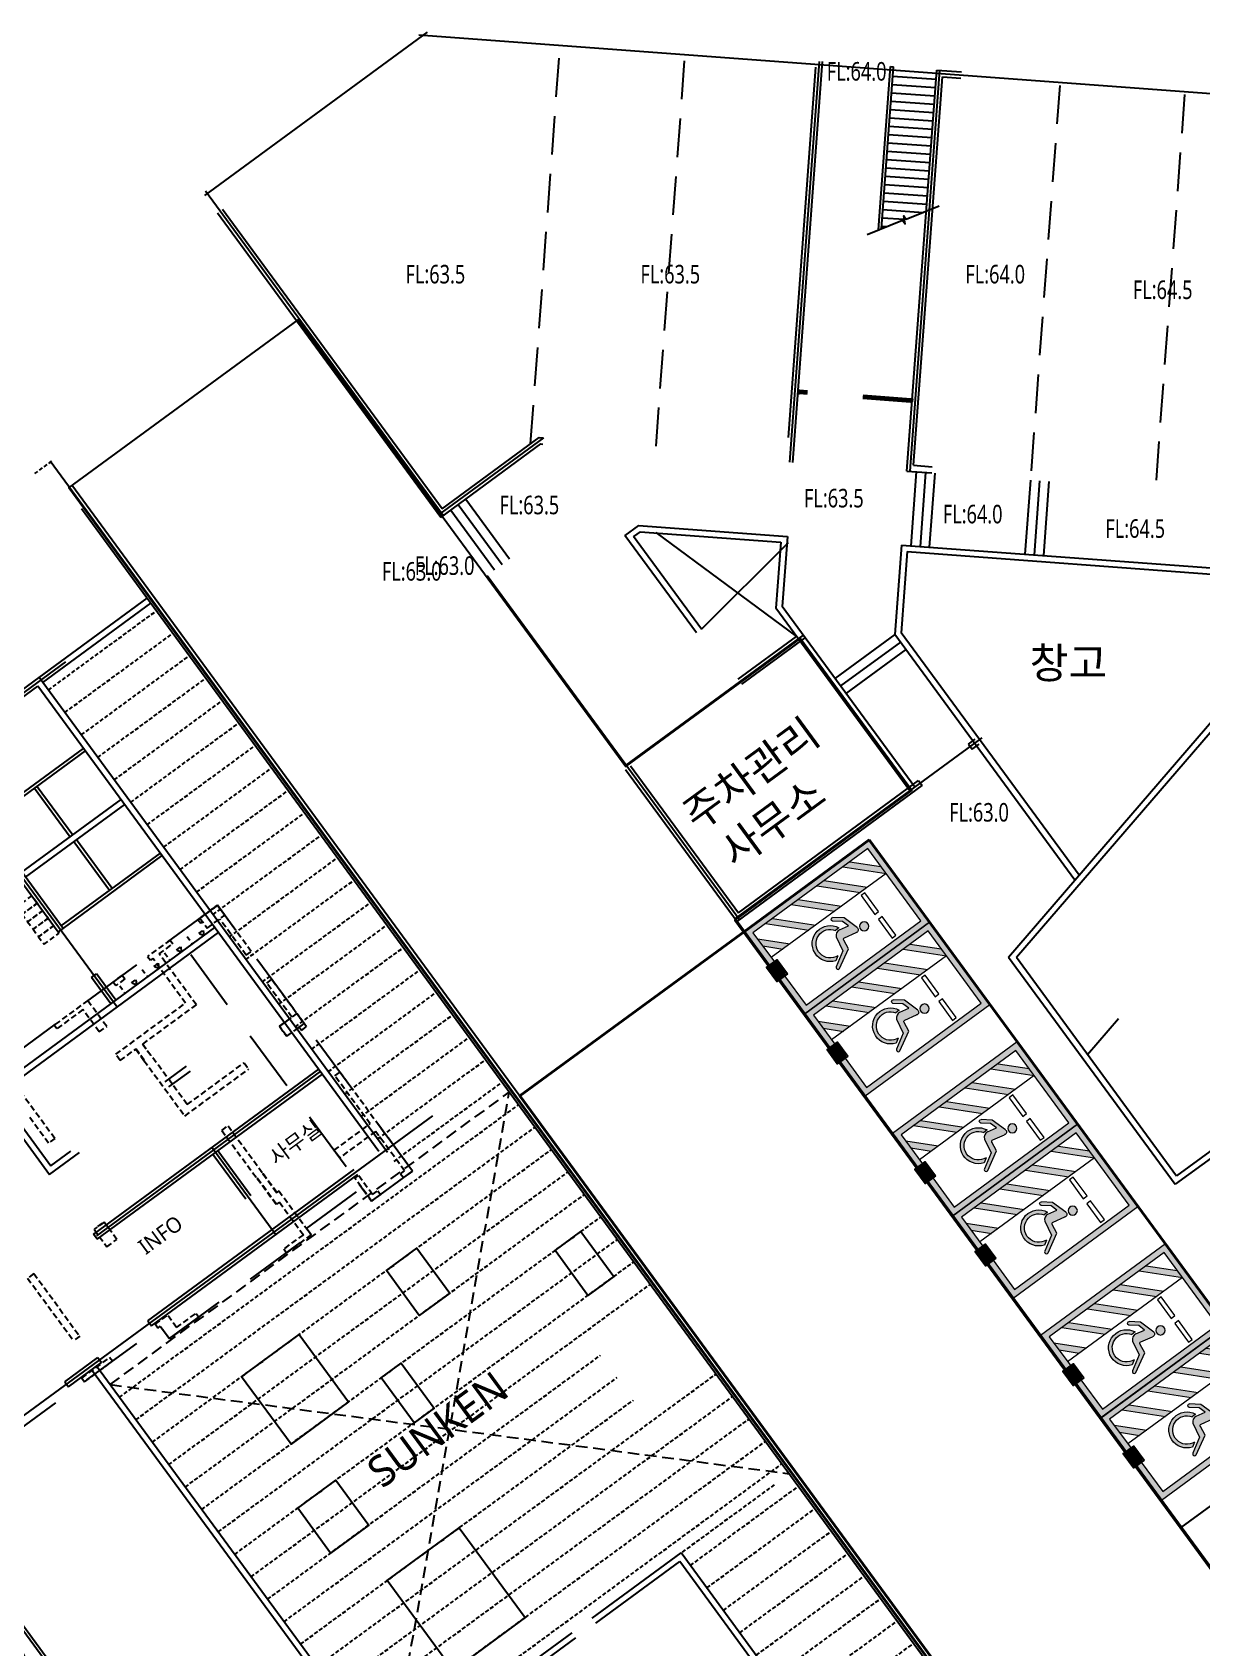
# Model space of a CAD drawing. Header units: millimetres. Extents: x 75184266 to 76346726, y -35077925 to -33679385.
# Drawn here: x 75337979 to 75375782, y -34898920 to -34846688 of the extents above; entities that cross this region are included whole.
import ezdxf
from ezdxf.enums import TextEntityAlignment as Align

# ---------------------------------------------------------------- set-up
doc = ezdxf.new("R2010")
doc.units = ezdxf.units.MM
doc.header["$LTSCALE"] = 50
doc.header["$MEASUREMENT"] = 0
for name, pattern in [('HIDDEN2', [0.1875, 0.125, -0.0625]), ('XR-지하3층$0$-HID', [2.5, 1.5, -1]), ('XR-지하3층$0$H', [1.3, 0.8, -0.5]), ('XR-지하3층$0$HIDDEN', [0.375, 0.25, -0.125]), ('XR-지하3층$0$HIDDEN2', [0.1875, 0.125, -0.0625])]:
    doc.linetypes.add(name, pattern=pattern)
for name, color, linetype in [('XR-지하3층$0$1HIDDEN2', 1, 'XR-지하3층$0$HIDDEN2'), ('XR-지하3층$0$5', 5, 'CONTINUOUS'), ('XR-지하3층$0$hat', 8, 'CONTINUOUS'), ('XR-지하3층$0$장애인', 11, 'CONTINUOUS'), ('XR-지하3층$0$확장형주차', 8, 'CONTINUOUS')]:
    doc.layers.add(name, color=color, linetype=linetype)
doc.layers.add('건축', color=8, linetype='CONTINUOUS', plot=False)
doc.layers.add('유도관제-주차면', color=7, linetype='CONTINUOUS', lineweight=100)
doc.styles.add('HY각헤드라인M', font='')
doc.styles.add('XR-지하3층$0$맑은고딕', font='')
doc.styles.get('HY각헤드라인M').set_extended_font_data('Malgun Gothic')
doc.styles.get('XR-지하3층$0$맑은고딕').set_extended_font_data('Malgun Gothic')

# ---------------------------------------------------------------- blocks, each defined once
blk = doc.blocks.new('XR-지하3층$0$확장형 주차')
at = {"layer": 'XR-지하3층$0$확장형주차', "color": 7}
for p, q in [((0, 3965), (800, 3965)), ((0, 3835), (800, 3835)), ((800, 3835), (800, 3965))]:
    blk.add_line(p, q, dxfattribs=at)
blk.add_lwpolyline([(2500, 5100), (0, 0)], dxfattribs=at)
blk.add_lwpolyline([(2500, 5091), (0, 5091), (0, -9), (2500, -9)], close=True, dxfattribs=at)
for centre in [(238, 3900), (613, 3900)]:
    blk.add_circle(centre, 17.5, dxfattribs=at)
blk = doc.blocks.new('XR-지하3층$0$장애인 주차')
at = {"layer": 'XR-지하3층$0$5', "ltscale": 4}
h = blk.add_hatch(color=7, dxfattribs=at)
h.dxf.hatch_style = 1
h.paths.add_polyline_path([(3842, -695), (4402, -695), (4402, -1115), (3842, -1115)])
h.paths.add_polyline_path([(3892, -1065), (4352, -1065), (4352, -745), (3892, -745)], flags=16)
h.paths.add_polyline_path([(3982, -990), (3988, -973), (4011, -981), (4046, -898), (4136, -898), (4137, -881), (4072, -881), (4072, -863), (4138, -863), (4142, -810, -3.72247), (4161, -797), (4152, -916), (4058, -916), (4021, -1003)], flags=0)
h = blk.add_hatch(color=256, dxfattribs=at)
h.dxf.hatch_style = 1
h.paths.add_polyline_path([(4352, -1065), (4352, -745), (3892, -745), (3892, -1065)])
at = {"layer": 'XR-지하3층$0$hat'}
h = blk.add_hatch(color=7, dxfattribs=at)
edge = h.paths.add_edge_path()
edge.add_line((4161, -797), (4152, -916))
edge.add_line((4152, -916), (4058, -916))
edge.add_line((4058, -916), (4021, -1003))
edge.add_line((4021, -1003), (3982, -990))
edge.add_line((3982, -990), (3988, -973))
edge.add_line((3988, -973), (4011, -981))
edge.add_line((4011, -981), (4046, -898))
edge.add_line((4046, -898), (4136, -898))
edge.add_line((4136, -898), (4137, -881))
edge.add_line((4137, -881), (4072, -881))
edge.add_line((4072, -881), (4072, -863))
edge.add_line((4072, -863), (4138, -863))
edge.add_line((4138, -863), (4142, -810))
edge.add_arc((4140, -787), 22.8, -24.8827, 274.9698, ccw=False)
edge = h.paths.add_edge_path()
edge.add_line((4048, -981), (4058, -958))
edge.add_arc((4127, -942), 71.5, 192.8781, 416.1688)
edge.add_line((4167, -882), (4169, -863))
edge.add_arc((4127, -942), 89.2, 206.535, 422.4866, ccw=False)
at = {"layer": 'XR-지하3층$0$장애인', "lineweight": 5, "true_color": 0xffffff}
blk.add_hatch(color=7, dxfattribs=at).paths.add_polyline_path([(2472, 3995), (2472, -1005), (3842, -1005), (3842, -805), (2672, -805), (2672, 3795), (5572, 3795), (5572, -805), (4402, -805), (4402, -1005), (5772, -1005), (5772, 3995)])
h = blk.add_hatch(color=7, dxfattribs=at)
h.paths.add_polyline_path([(5572, 2795), (5572, 3078), (4855, 3795), (4572, 3795)])
h.paths.add_polyline_path([(4572, 3045), (4572, 2762), (5572, 1762), (5572, 2045)])
h.paths.add_polyline_path([(4572, 2012), (4572, 1729), (5572, 729), (5572, 1012)])
h.paths.add_polyline_path([(5572, -304), (5572, -21), (4572, 979), (4572, 696)])
h.paths.add_polyline_path([(4572, -54), (4572, -336), (5041, -805), (5323, -805)])
h = blk.add_hatch(color=7, dxfattribs=at)
h.paths.add_polyline_path([(3763, 2216, -1), (3463, 2216, -1)])
h.paths.add_polyline_path([(3992, 1503, -0.343093), (3870, 1283), (3381, 1194), (3090, 708, -0.931653), (2987, 770), (3330, 1379), (3639, 1415, 0.446048), (3689, 1485), (3600, 1888, -0.596144), (3699, 2009), (4214, 1851), (4443, 1569, -0.883364), (4355, 1493), (4151, 1741), (3925, 1810)])
h.paths.add_polyline_path([(4053, 1393), (4055, 1528, -1.526545), (3257, 820), (3348, 969, 1.638056)])
at = {"layer": 'XR-지하3층$0$1HIDDEN2', "color": 11}
for points in [[(4161, -797), (4152, -916), (4058, -916), (4021, -1003), (3982, -990), (3988, -973), (4011, -981), (4046, -898), (4136, -898), (4137, -881), (4072, -881), (4072, -863), (4138, -863), (4142, -810)], [(4167, -882), (4169, -863)]]:
    blk.add_lwpolyline(points, dxfattribs=at)
for centre, radius, start, end in [((4127, -942), 89.2, 206.535, 62.4866), ((4127, -942), 71.5, 192.8781, 56.1688), ((4140, -787), 22.8, 335.1173, 274.9698)]:
    blk.add_arc(centre, radius, start, end, dxfattribs=at)
at = {"layer": 'XR-지하3층$0$5', "lineweight": 5}
for p, q in [((4572, 3795), (4572, -805)), ((5572, 2795), (4572, 3795)), ((5572, 3078), (4855, 3795)), ((5572, 2045), (4572, 3045)), ((5572, 1762), (4572, 2762)), ((5572, 1012), (4572, 2012)), ((5572, 729), (4572, 1729)), ((5572, -21), (4572, 979)), ((5572, -304), (4572, 696)), ((5323, -805), (4572, -54)), ((5041, -805), (4572, -336))]:
    blk.add_line(p, q, dxfattribs=at)
at = {"layer": 'XR-지하3층$0$5', "ltscale": 4}
for p, q in [((4165, -1005), (4165, -805)), ((4165, -805), (4165, -905))]:
    blk.add_line(p, q, dxfattribs=at)
at = {"layer": 'XR-지하3층$0$5', "lineweight": 5}
for points in [[(3842, -1005), (2472, -1005), (2472, 3995), (5772, 3995), (5772, -1005), (4402, -1005)], [(3842, -805), (2672, -805), (2672, 3795), (5572, 3795), (5572, -805), (4402, -805)]]:
    blk.add_lwpolyline(points, dxfattribs=at)
at = {"layer": 'XR-지하3층$0$5', "ltscale": 4}
for points in [[(3842, -695), (3842, -1115), (4402, -1115), (4402, -695)], [(3892, -745), (3892, -1065), (4352, -1065), (4352, -745)]]:
    blk.add_lwpolyline(points, close=True, dxfattribs=at)
at = {"layer": 'XR-지하3층$0$장애인', "color": 8, "lineweight": 5}
for p, q in [((3689, 1485), (3600, 1888, 0)), ((3699, 2009, 0), (4214, 1851, 0)), ((3925, 1810, 0), (4151, 1741, 0)), ((4151, 1741, 0), (4355, 1493, 0)), ((4214, 1851, 0), (4443, 1569, 0)), ((4055, 1528), (4053, 1393)), ((3348, 969), (3257, 820))]:
    blk.add_line(p, q, dxfattribs=at)
at = {"layer": 'XR-지하3층$0$장애인', "color": 7, "lineweight": 5}
for points in [[(3523, 2720), (2773, 2720), (2773, 2870), (3523, 2870)], [(4473, 2720), (3723, 2720), (3723, 2870), (4473, 2870)]]:
    blk.add_lwpolyline(points, close=True, dxfattribs=at)
at = {"layer": 'XR-지하3층$0$장애인', "color": 8, "lineweight": 5, "extrusion": (0.976964, 0.213404, 0), "elevation": 4221}
blk.add_lwpolyline([(617, 0), (931, 0)], dxfattribs=at)
at = {"layer": 'XR-지하3층$0$장애인', "color": 8, "lineweight": 5}
for points in [[(3094, 715, -1.000002), (2987, 770), (3330, 1379), (3640, 1415)], [(3992, 1503, -0.343093), (3870, 1283), (3381, 1194), (3094, 715)]]:
    blk.add_lwpolyline(points, format="xyb", dxfattribs=at)
blk.add_circle((3613, 2216), 150, dxfattribs=at)
for centre, radius, start, end in [((3682, 1922, 0), 88.4, 79.1143, 202.3185), ((4394, 1537, 0), 58.8, 227.9655, 33.7904), ((3810, 1000), 582, 198.006, 65.0949), ((3809, 1000), 462, 183.8525, 58.2396), ((3632, 1473), 57.7, 276.2786, 12.4353)]:
    blk.add_arc(centre, radius, start, end, dxfattribs=at)

msp = doc.modelspace()

# ---------------------------------------------------------------- linework, layer by layer
at = {"layer": '건축', "ltscale": 0.5}
for p, q in [((75343554, -34851968), (75350756, -34846688)), ((75350478, -34846768), (75411986, -34851330)), ((75362425, -34859787), (75363312, -34847820)), ((75362465, -34860592), (75363427, -34847628)), ((75362565, -34860599), (75363527, -34847635)), ((75366255, -34860873), (75367217, -34847909)), ((75366355, -34860881), (75367316, -34847916)), ((75367217, -34847909), (75368014, -34847968)), ((75366469, -34860688), (75367401, -34848123)), ((75367401, -34848123), (75368000, -34848167)), ((75351262, -34862312), (75343576, -34851828)), ((75351181, -34862371), (75343968, -34852532)), ((75351224, -34862092), (75344129, -34852414)), ((75351122, -34862291), (75354517, -34859802)), ((75351181, -34862371), (75354422, -34859996)), ((75351224, -34862092), (75354363, -34859791)), ((75354363, -34859791), (75354502, -34859801)), ((75354422, -34859996), (75354487, -34860000)), ((75366255, -34860873), (75367053, -34860932)), ((75366469, -34860688), (75367068, -34860733)), ((75339253, -34861321), (75367869, -34900353)), ((75339564, -34862085), (75367708, -34900472)), ((75351504, -34862135), (75351504, -34862135)), ((75357570, -34862636, 0), (75357138, -34862953, 0)), ((75359449, -34866106, 0), (75357138, -34862953, 0)), ((75357629, -34862841, 0), (75357417, -34862996, 0)), ((75359611, -34865987, 0), (75357417, -34862996, 0)), ((75357570, -34862636), (75362388, -34862993)), ((75357629, -34862841), (75362173, -34863178)), ((75358134, -34862865, 0), (75362685, -34866223)), ((75362388, -34862993), (75362221, -34865252)), ((75359611, -34865987, 0), (75362429, -34863183, 0)), ((75362173, -34863178, 0), (75362016, -34865310, 0)), ((75366078, -34863267), (75365863, -34866160)), ((75366262, -34863481), (75366068, -34866102)), ((75366078, -34863267), (75377347, -34864102)), ((75366262, -34863481), (75377132, -34864287)), ((75352681, -34864248), (75360841, -34875377)), ((75366346, -34871217), (75362016, -34865310)), ((75366507, -34871099), (75362221, -34865252)), ((75357180, -34870384, 0), (75362906, -34866186, 0)), ((75360798, -34867607, 0), (75362685, -34866223, 0)), ((75360916, -34867768, 0), (75362965, -34866266, 0)), ((75371683, -34874100), (75365863, -34866160)), ((75371817, -34873944), (75366068, -34866102)), ((75369540, -34876588), (75376843, -34868112)), ((75369795, -34876598), (75376864, -34868394)), ((75360701, -34875356, 0), (75368685, -34869502, 0)), ((75368243, -34869702, 0), (75368464, -34869540, 0)), ((75368243, -34869702, 0), (75368361, -34869864, 0)), ((75368361, -34869864, 0), (75368583, -34869701, 0)), ((75357319, -34870405), (75360803, -34875157)), ((75357158, -34870524), (75360760, -34875436)), ((75360803, -34875157), (75366630, -34870885, 0)), ((75366630, -34870885, 0), (75366748, -34871046, 0)), ((75360760, -34875436), (75366748, -34871046, 0)), ((75389496, -34914631), (75360760, -34875436)), ((75369540, -34876588), (75374928, -34883937)), ((75369795, -34876598), (75374971, -34883658)), ((75372095, -34879735), (75373090, -34878580)), ((75340065, -34885599, 0), (75347296, -34880294, 0)), ((75377294, -34882203), (75374928, -34883937)), ((75377139, -34882069), (75374971, -34883658)), ((75345848, -34885567, 0), (75343780, -34882749, 0)), ((75344884, -34884423, 0), (75343818, -34882970, 0)), ((75345045, -34884305, 0), (75343979, -34882851, 0)), ((75341709, -34888355, 0), (75348381, -34883461, 0)), ((75341827, -34888517, 0), (75348499, -34883622, 0)), ((75339959, -34885553, 0), (75340006, -34885518, 0)), ((75340077, -34885714, 0), (75339959, -34885553, 0)), ((75341709, -34888355, 0), (75341827, -34888517, 0)), ((75339028, -34890322, 0), (75340097, -34889539, 0)), ((75339146, -34890484, 0), (75340215, -34889700, 0)), ((75340097, -34889539, 0), (75340215, -34889700, 0)), ((75349503, -34903033, 0), (75339894, -34889935, 0)), ((75349546, -34902753, 0), (75340056, -34889817, 0)), ((75339028, -34890322, 0), (75339146, -34890484, 0)), ((75334880, -34894379, 0), (75349144, -34913834, 0)), ((75356075, -34897967, 0), (75358953, -34895857, 0)), ((75364214, -34903033), (75358953, -34895857)), ((75356193, -34898128, 0), (75358910, -34896136, 0)), ((75363935, -34902990), (75358910, -34896136)), ((75349503, -34903033), (75355548, -34898601)), ((75349546, -34902753), (75355429, -34898440))]:
    msp.add_line(p, q, dxfattribs=at)
at = {"layer": '건축', "linetype": 'XR-지하3층$0$HIDDEN', "ltscale": 100}
for p, q in [((75354087, -34859993), (75355035, -34847206)), ((75358142, -34860071), (75359074, -34847505)), ((75371191, -34848404), (75370259, -34860970)), ((75375230, -34848704), (75374298, -34861269))]:
    msp.add_line(p, q, dxfattribs=at)
at = {"layer": '건축'}
for p, q in [((75365329, -34853074), (75365721, -34847798)), ((75365433, -34853033), (75365820, -34847805)), ((75365721, -34847798), (75365820, -34847805)), ((75365778, -34848374), (75367174, -34848477)), ((75365798, -34848104), (75367194, -34848208)), ((75365738, -34848912), (75367134, -34849016)), ((75365758, -34848643), (75367154, -34848746)), ((75365698, -34849451), (75367095, -34849554)), ((75365718, -34849181), (75367115, -34849285)), ((75365658, -34849989), (75367055, -34850093)), ((75365678, -34849720), (75367075, -34849824)), ((75365618, -34850528), (75367015, -34850631)), ((75365638, -34850258), (75367035, -34850362)), ((75365579, -34851066), (75366975, -34851170)), ((75365599, -34850797), (75366995, -34850901)), ((75365539, -34851605), (75366935, -34851708)), ((75365559, -34851336), (75366955, -34851439)), ((75365499, -34852143), (75366895, -34852247)), ((75365519, -34851874), (75366915, -34851978)), ((75365459, -34852682), (75366167, -34852734)), ((75365479, -34852413), (75366780, -34852509)), ((75365439, -34852951), (75365606, -34852963)), ((75363030, -34858387), (75362781, -34858369)), ((75363034, -34858342), (75362784, -34858324)), ((75363035, -34858332), (75362785, -34858314)), ((75363038, -34858287), (75362788, -34858269)), ((75364833, -34858420), (75366378, -34858535)), ((75364825, -34858520), (75366371, -34858635)), ((75364829, -34858465), (75366375, -34858580)), ((75364829, -34858475), (75366374, -34858590)), ((75366554, -34860895), (75366377, -34863289)), ((75366853, -34860918), (75366676, -34863311)), ((75367153, -34860940), (75366975, -34863333)), ((75370244, -34861169), (75370067, -34863562)), ((75370543, -34861191), (75370366, -34863585)), ((75370842, -34861213), (75370665, -34863607)), ((75351746, -34861958), (75353165, -34863893, 0)), ((75351988, -34861780), (75353407, -34863716, 0)), ((75351504, -34862135), (75352923, -34864070, 0)), ((75365863, -34866160), (75363927, -34867579)), ((75366040, -34866402), (75364105, -34867821)), ((75366218, -34866644), (75364282, -34868063)), ((75336431, -34872194, 0), (75339636, -34869844, 0)), ((75336490, -34872275, 0), (75339695, -34869925, 0)), ((75338052, -34871130, 0), (75339205, -34872701, 0)), ((75338132, -34871070, 0), (75339285, -34872642, 0)), ((75340476, -34874435, 0), (75339323, -34872863, 0)), ((75340557, -34874376, 0), (75339404, -34872804, 0)), ((75338915, -34875581, 0), (75342119, -34873229, 0)), ((75338974, -34875662, 0), (75342178, -34873310, 0))]:
    msp.add_line(p, q, dxfattribs=at)
at = {"layer": '건축', "linetype": 'XR-지하3층$0$HIDDEN', "ltscale": 10}
for p, q in [((75338057, -34860958), (75338661, -34860515)), ((75338499, -34867956, 0), (75341993, -34865395, 0)), ((75339031, -34868682, 0), (75342525, -34866121, 0)), ((75339563, -34869407, 0), (75343057, -34866846, 0)), ((75340096, -34870133, 0), (75343589, -34867572, 0)), ((75340628, -34870859, 0), (75344121, -34868298, 0)), ((75341160, -34871585, 0), (75344653, -34869024, 0)), ((75341692, -34872311, 0), (75345185, -34869750, 0)), ((75342224, -34873037, 0), (75345717, -34870476, 0)), ((75342756, -34873763, 0), (75346249, -34871202, 0)), ((75343288, -34874488, 0), (75346782, -34871927, 0)), ((75343822, -34875213, 0), (75347314, -34872653, 0)), ((75344354, -34875939, 0), (75347846, -34873379, 0)), ((75344886, -34876665, 0), (75348378, -34874105, 0)), ((75345418, -34877390, 0), (75348910, -34874831, 0)), ((75345950, -34878116, 0), (75349442, -34875557, 0)), ((75346483, -34878842, 0), (75349974, -34876283, 0)), ((75347015, -34879568, 0), (75350506, -34877008, 0)), ((75347547, -34880294, 0), (75351038, -34877734, 0)), ((75348079, -34881020, 0), (75351570, -34878460, 0)), ((75348611, -34881746, 0), (75352103, -34879186, 0)), ((75349143, -34882471, 0), (75352635, -34879912, 0)), ((75349676, -34883197, 0), (75353167, -34880638, 0)), ((75340794, -34890824, 0), (75353699, -34881364, 0)), ((75341327, -34891549, 0), (75354231, -34882089, 0)), ((75341859, -34892275, 0), (75354763, -34882815, 0)), ((75342391, -34893001, 0), (75355295, -34883541, 0)), ((75342924, -34893726, 0), (75355827, -34884267, 0)), ((75343456, -34894452, 0), (75356359, -34884993, 0)), ((75343989, -34895178, 0), (75356892, -34885719, 0)), ((75344521, -34895903, 0), (75357424, -34886445, 0)), ((75345053, -34896629, 0), (75357956, -34887170, 0)), ((75345586, -34897355, 0), (75356351, -34889463, 0)), ((75346118, -34898080, 0), (75356883, -34890189, 0)), ((75347183, -34899531, 0), (75360084, -34890074, 0)), ((75347715, -34900257, 0), (75360617, -34890799, 0)), ((75346650, -34898806, 0), (75357415, -34890915, 0)), ((75348248, -34900983, 0), (75361148, -34891526, 0)), ((75348780, -34901708, 0), (75361681, -34892251, 0)), ((75349312, -34902434, 0), (75362213, -34892977, 0)), ((75361962, -34893651), (75358953, -34895857)), ((75359254, -34896262, 0), (75362746, -34893702, 0)), ((75359786, -34896988, 0), (75363278, -34894428, 0)), ((75360318, -34897714, 0), (75363810, -34895154, 0)), ((75360850, -34898439, 0), (75364342, -34895880, 0)), ((75361383, -34899165, 0), (75364874, -34896606, 0)), ((75361915, -34899891, 0), (75365406, -34897332, 0)), ((75362446, -34900617, 0), (75365938, -34898058, 0)), ((75362979, -34901343, 0), (75366470, -34898783, 0))]:
    msp.add_line(p, q, dxfattribs=at)
at = {"layer": '건축', "ltscale": 100}
for p, q in [((75338556, -34860540), (75367788, -34900412)), ((75338201, -34867549, 0), (75341693, -34864988, 0)), ((75338319, -34867710, 0), (75341812, -34865150, 0)), ((75332120, -34872130, 0), (75339060, -34867043, 0)), ((75332061, -34872050, 0), (75338201, -34867549, 0)), ((75332179, -34872211, 0), (75338158, -34867828, 0)), ((75349185, -34882871, 0), (75338158, -34867828, 0)), ((75349465, -34882914, 0), (75338201, -34867548, 0)), ((75340717, -34878206, 0), (75334577, -34869836, 0)), ((75338813, -34875780, 0), (75334790, -34870297, 0)), ((75338974, -34875662, 0), (75334952, -34870178, 0)), ((75337643, -34873847, 0), (75340848, -34871498, 0)), ((75337761, -34874008, 0), (75340966, -34871659, 0)), ((75336764, -34880858, 0), (75343882, -34875636, 0)), ((75338813, -34875780, 0), (75338974, -34875662, 0)), ((75336882, -34881020, 0), (75344000, -34875798, 0)), ((75339890, -34877247, 0), (75340051, -34877129, 0)), ((75340518, -34878104, 0), (75339890, -34877247, 0)), ((75340680, -34877986, 0), (75340051, -34877129, 0)), ((75335219, -34878751), (75338582, -34883338, 0)), ((75335058, -34878869), (75338539, -34883618, 0)), ((75340006, -34885518, 0), (75347237, -34880213, 0)), ((75340077, -34885714, 0), (75347355, -34880375, 0)), ((75342275, -34880629, 0), (75342968, -34880120, 0)), ((75342393, -34880790, 0), (75343087, -34880282, 0)), ((75337135, -34891835, 0), (75350925, -34881725, 0)), ((75338539, -34883618, 0), (75339507, -34882908, 0)), ((75338582, -34883338, 0), (75339227, -34882865, 0))]:
    msp.add_line(p, q, dxfattribs=at)
at = {"layer": '건축', "linetype": 'HIDDEN2', "ltscale": 30}
for p, q in [((75343438, -34875301, 0), (75343963, -34874916, 0)), ((75343963, -34874916, 0), (75344110, -34875118, 0)), ((75343334, -34875377, 0), (75343422, -34875498, 0)), ((75342431, -34876040, 0), (75342519, -34876161, 0)), ((75341987, -34876365, 0), (75341705, -34876572, 0)), ((75341705, -34876572, 0), (75341794, -34876693, 0)), ((75344896, -34876526, 0), (75345057, -34876408, 0)), ((75344896, -34876526, 0), (75345057, -34876408, 0)), ((75340883, -34877176, 0), (75340592, -34877389, 0)), ((75340883, -34877176, 0), (75340971, -34877297, 0)), ((75345558, -34877429, 0), (75345719, -34877311, 0)), ((75340675, -34879734, 0), (75342933, -34878077, 0)), ((75341549, -34879403, 0), (75343283, -34878131, 0)), ((75338770, -34878911, 0), (75338681, -34878791, 0)), ((75345965, -34878829, 0), (75346530, -34878415, 0)), ((75346202, -34879152, 0), (75346766, -34878738, 0)), ((75346618, -34878536, 0), (75346766, -34878738, 0)), ((75346682, -34878961, 0), (75346843, -34878843, 0)), ((75340823, -34879935, 0), (75341323, -34879568, 0)), ((75342986, -34881362, 0), (75341815, -34879766, 0)), ((75341589, -34879931, 0), (75342909, -34881729, 0)), ((75342909, -34881729, 0), (75344973, -34880215, 0)), ((75342986, -34881362, 0), (75344825, -34880013, 0)), ((75347759, -34880428, 0), (75347920, -34880310, 0)), ((75344104, -34882192, 0), (75345239, -34883740, 0)), ((75344305, -34882044, 0), (75345441, -34883592, 0)), ((75349886, -34883599, 0), (75350015, -34883504, 0)), ((75348402, -34883739, 0), (75348523, -34883651, 0)), ((75348544, -34883933, 0), (75348632, -34884054, 0)), ((75349886, -34883599, 0), (75349975, -34883720, 0)), ((75345949, -34884150, 0), (75346990, -34885569, 0)), ((75345965, -34884510, 0), (75346740, -34885566, 0)), ((75348975, -34884267, 0), (75349144, -34884143, 0)), ((75349144, -34884143, 0), (75349233, -34884264, 0)), ((75340099, -34885304, 0), (75340300, -34885156, 0)), ((75346740, -34885566, 0), (75346111, -34886027, 0)), ((75346990, -34885569, 0), (75346200, -34886148, 0)), ((75346111, -34886027, 0), (75346200, -34886148, 0)), ((75337825, -34886972, 0), (75339310, -34888996, 0)), ((75338027, -34886824, 0), (75339511, -34888848, 0)), ((75341945, -34888464, 0), (75342349, -34888168, 0)), ((75342644, -34888571, 0), (75343273, -34888110, 0)), ((75343273, -34888110, 0), (75343362, -34888230, 0)), ((75342034, -34888584, 0), (75341945, -34888464, 0)), ((75339575, -34890203, 0), (75340478, -34889540, 0)), ((75339664, -34890324, 0), (75340567, -34889661, 0)), ((75340567, -34889661, 0), (75340478, -34889540, 0)), ((75339575, -34890203, 0), (75339664, -34890324, 0))]:
    msp.add_line(p, q, dxfattribs=at)
at = {"layer": '건축', "linetype": 'XR-지하3층$0$-HID', "ltscale": 2}
for p, q in [((75342982, -34875925, 0), (75343159, -34876167, 0)), ((75342256, -34876457, 0), (75342433, -34876699, 0)), ((75341530, -34876989, 0), (75341707, -34877231, 0)), ((75340804, -34877521, 0), (75340981, -34877763, 0))]:
    msp.add_line(p, q, dxfattribs=at)
at = {"layer": '건축', "linetype": 'XR-지하3층$0$HIDDEN', "ltscale": 30}
for p, q in [((75340494, -34890414, 0), (75353398, -34880954)), ((75349546, -34902753), (75353398, -34880954)), ((75340494, -34890414, 0), (75362446, -34893295))]:
    msp.add_line(p, q, dxfattribs=at)
at = {"layer": '건축'}
msp.add_lwpolyline([(75364964, -34853221), (75366106, -34852762), (75366191, -34852879), (75366148, -34852618), (75366233, -34852734), (75367293, -34852298)], dxfattribs=at)
at = {"layer": '건축', "ltscale": 0.5}
msp.add_lwpolyline([(75414188, -34962239), (75414103, -34962301), (75408961, -34955287), (75408921, -34955317), (75407412, -34953261), (75406893, -34953642), (75367795, -34900313), (75367715, -34900372), (75339158, -34861420), (75346577, -34855981), (75357166, -34870424), (75362811, -34866285), (75366413, -34871198), (75361009, -34875159), (75360687, -34875396), (75389481, -34914671), (75388110, -34915676), (75435531, -34980357), (75435612, -34980298), (75435847, -34980619), (75430524, -34984521), (75414188, -34962239)], dxfattribs=at)
at = {"layer": '건축', "ltscale": 600}
for points in [[(75362788, -34858269), (75362738, -34858265), (75362731, -34858365), (75362781, -34858369)], [(75366378, -34858535), (75366428, -34858539), (75366421, -34858638), (75366371, -34858635)]]:
    msp.add_lwpolyline(points, close=True, dxfattribs=at)
at = {"layer": '건축', "linetype": 'XR-지하3층$0$-HID', "ltscale": 2, "elevation": 0}
for points in [[(75337649, -34875207), (75338133, -34874852), (75337955, -34874610), (75337472, -34874965)], [(75337826, -34875449), (75338310, -34875094), (75338133, -34874852), (75337649, -34875207)], [(75338004, -34875691), (75338488, -34875336), (75338310, -34875094), (75337826, -34875449)], [(75338181, -34875933), (75338665, -34875578), (75338488, -34875336), (75338004, -34875691)], [(75338359, -34876175), (75338843, -34875820), (75338665, -34875578), (75338181, -34875933)]]:
    msp.add_lwpolyline(points, close=True, dxfattribs=at)
at = {"layer": '건축', "linetype": 'XR-지하3층$0$H', "ltscale": 50, "elevation": 0}
for points in [[(75343099, -34876511), (75348943, -34884477), (75350265, -34883507), (75343963, -34874916), (75336287, -34880547)], [(75339446, -34902318), (75335663, -34895428), (75334502, -34896065), (75333508, -34894255), (75333583, -34894214), (75336852, -34891816), (75337124, -34892187), (75342115, -34888525), (75342411, -34888928), (75346990, -34885569), (75346842, -34885367), (75348632, -34884054), (75348780, -34884255)]]:
    msp.add_lwpolyline(points, dxfattribs=at)
at = {"layer": '건축', "linetype": 'HIDDEN2', "ltscale": 30, "elevation": 0}
for points in [[(75343963, -34874916), (75343334, -34875377)], [(75345057, -34876408), (75343963, -34874916)], [(75343422, -34875498), (75343487, -34875451)], [(75344896, -34876526), (75344038, -34875357)], [(75342431, -34876040), (75341987, -34876365)], [(75342076, -34876486), (75342519, -34876161)], [(75341874, -34876634), (75341794, -34876693)], [(75342933, -34878077), (75341874, -34876634)], [(75343283, -34878131), (75342076, -34876486)], [(75340592, -34877389), (75340681, -34877510)], [(75340971, -34877297), (75340681, -34877510)], [(75346368, -34878534), (75345558, -34877429)], [(75346843, -34878843), (75345719, -34877311)], [(75340385, -34878831), (75339770, -34877992), (75338681, -34878791)], [(75339617, -34878290), (75338770, -34878911)], [(75340143, -34879008), (75339617, -34878290)], [(75346524, -34878915), (75346766, -34878738)], [(75340143, -34879008), (75340385, -34878831)], [(75346202, -34879152), (75345965, -34878829)], [(75346682, -34878961), (75346605, -34878856)], [(75340823, -34879935), (75340675, -34879734)], [(75341589, -34879931), (75341598, -34879925), (75341331, -34879563), (75341323, -34879568)], [(75341815, -34879766), (75341807, -34879772), (75341541, -34879409), (75341549, -34879403)], [(75344825, -34880013), (75344973, -34880215)], [(75344825, -34880013), (75344973, -34880215)], [(75349357, -34882269), (75347920, -34880310)], [(75348900, -34881985), (75347759, -34880428)], [(75338705, -34882457), (75337687, -34881070)], [(75338503, -34882605), (75337900, -34881782)], [(75338705, -34882457), (75338503, -34882605)], [(75344104, -34882192), (75344305, -34882044)], [(75349078, -34882226), (75347917, -34883078), (75347739, -34882836), (75348900, -34881985)], [(75350015, -34883504), (75349078, -34882226)], [(75350265, -34883507), (75349180, -34882028)], [(75350265, -34883507), (75349975, -34883720)], [(75345869, -34884581), (75345248, -34883734), (75345239, -34883740)], [(75345441, -34883592), (75345433, -34883598), (75345877, -34884203), (75345885, -34884197)], [(75348943, -34884477), (75348402, -34883739)], [(75348975, -34884267), (75348523, -34883651)], [(75345965, -34884510), (75345869, -34884581)], [(75345949, -34884150), (75345885, -34884197)], [(75349233, -34884264), (75348943, -34884477)], [(75340460, -34885374), (75340300, -34885156)], [(75338027, -34886824), (75337825, -34886972)], [(75342644, -34888571), (75342349, -34888168)], [(75342034, -34888584), (75342115, -34888525)], [(75342115, -34888525), (75342411, -34888928)], [(75343362, -34888230), (75342411, -34888928)], [(75339511, -34888848), (75339310, -34888996)]]:
    msp.add_lwpolyline(points, dxfattribs=at)
for points in [[(75343963, -34874916), (75343398, -34875330), (75343635, -34875653), (75344199, -34875239)], [(75346530, -34878415), (75345965, -34878829), (75346202, -34879152), (75346766, -34878738)], [(75341589, -34879931), (75341598, -34879925), (75341331, -34879563), (75341323, -34879568)], [(75341815, -34879766), (75341807, -34879772), (75341541, -34879409), (75341549, -34879403)], [(75345869, -34884581), (75345861, -34884587), (75345239, -34883740), (75345248, -34883734)], [(75345885, -34884197), (75345877, -34884203), (75345433, -34883598), (75345441, -34883592)], [(75339978, -34885393), (75340392, -34885957), (75340714, -34885720), (75340300, -34885156)]]:
    msp.add_lwpolyline(points, close=True, dxfattribs=at)
at = {"layer": '건축', "linetype": 'XR-지하3층$0$-HID', "ltscale": 2, "elevation": 0}
for points in [[(75343503, -34875729), (75343522, -34875900), (75343364, -34875831), (75343503, -34875729)], [(75342777, -34876260), (75342796, -34876432), (75342638, -34876363), (75342777, -34876260)], [(75342051, -34876792), (75342070, -34876964), (75341912, -34876895), (75342051, -34876792)], [(75341325, -34877324), (75341344, -34877496), (75341186, -34877427), (75341325, -34877324)]]:
    msp.add_lwpolyline(points, dxfattribs=at)
at = {"layer": '건축', "ltscale": 0.5, "elevation": 0}
for points in [[(75354877, -34886079), (75355713, -34885467), (75356777, -34886919), (75355941, -34887531)], [(75349426, -34886728), (75350411, -34886006), (75351475, -34887458), (75350490, -34888179)], [(75344746, -34890159), (75346602, -34888798), (75348198, -34890976), (75346342, -34892336)], [(75349260, -34890197), (75349908, -34889722), (75350972, -34891174), (75350325, -34891649)], [(75346557, -34894411), (75347796, -34893503), (75348860, -34894954), (75347621, -34895862)], [(75349451, -34896753), (75351782, -34895044), (75353911, -34897947), (75351579, -34899657)]]:
    msp.add_lwpolyline(points, close=True, dxfattribs=at)
at = {"layer": '건축', "ltscale": 3}
msp.add_lwpolyline([(75361661, -34891887), (75362607, -34893177)], dxfattribs=at)
at = {"layer": '건축', "ltscale": 100, "elevation": 0}
msp.add_lwpolyline([(75333944, -34893271), (75349181, -34914054)], dxfattribs=at)
at = {"layer": '유도관제-주차면', "lineweight": 40, "ltscale": 0.5}
for p, q in [((75360997, -34875758), (75365029, -34872802)), ((75365029, -34872802), (75388148, -34904336)), ((75353739, -34881080, 0), (75360997, -34875758)), ((75370354, -34903742), (75353739, -34881080, 0))]:
    msp.add_line(p, q, dxfattribs=at)

# ---------------------------------------------------------------- block references
at = {"layer": '유도관제-주차면', "lineweight": 40, "xscale": -1}
for name, p, rotation in [('XR-지하3층$0$장애인 주차', (75365220, -34879819), 306.2469333594607), ('XR-지하3층$0$장애인 주차', (75367172, -34882481), 306.2469333594607), ('XR-지하3층$0$장애인 주차', (75370010, -34886352), 306.2469333594607), ('XR-지하3층$0$장애인 주차', (75371961, -34889013), 306.2469333594607), ('XR-지하3층$0$장애인 주차', (75374799, -34892884), 306.2469333594607), ('XR-지하3층$0$장애인 주차', (75376750, -34895545), 306.2469333594607), ('XR-지하3층$0$확장형 주차', (75376607, -34897050), 306.2469343039791)]:
    msp.add_blockref(name, p, dxfattribs=dict(at, rotation=rotation))

# ---------------------------------------------------------------- texts
at = {"layer": '건축', "style": 'HY각헤드라인M', "width": 0.75}
for s, p in [('FL:64.0', (75363661, -34848250)), ('FL:63.5', (75350043, -34854808)), ('FL:63.5', (75357637, -34854808)), ('FL:64.0', (75368141, -34854808)), ('FL:64.5', (75373555, -34855312)), ('FL:63.5', (75362924, -34862050)), ('FL:63.5', (75353081, -34862272)), ('FL:64.0', (75367412, -34862566)), ('FL:64.5', (75372667, -34863034)), ('FL:63.0', (75350342, -34864232)), ('FL:63.0', (75349278, -34864418)), ('FL:63.0', (75367617, -34872209))]:
    msp.add_text(s, height=600, rotation=0, dxfattribs=at).set_placement(p)
at = {"layer": '건축', "style": 'XR-지하3층$0$맑은고딕'}
msp.add_text('창고', height=1000, dxfattribs=at).set_placement((75371473, -34867079, 0), align=Align.MIDDLE_CENTER)
for s, height, p in [('주차관리', 1000, (75361206, -34870663)), ('사무소', 1000, (75361914, -34872227, 0)), ('사무실', 500, (75346476, -34882592, 0)), ('INFO', 500, (75342122, -34885571, 0)), ('SUNKEN', 1000, (75351081, -34891858, 0))]:
    msp.add_text(s, height=height, rotation=36.2469, dxfattribs=at).set_placement(p, align=Align.MIDDLE_CENTER)

doc.saveas('drawing.dxf')
